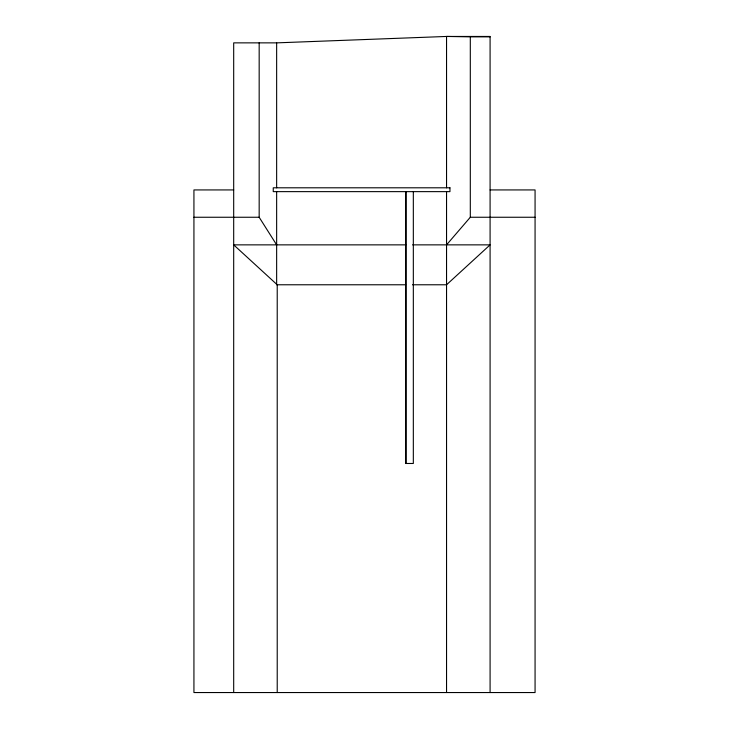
<?xml version="1.0" encoding="UTF-8"?>
<svg xmlns="http://www.w3.org/2000/svg" width="729" height="729" viewBox="0 0 729 729"><rect width="100%" height="100%" fill="white"/><g stroke="black" fill="none" stroke-linecap="round" stroke-linejoin="round"><path stroke-width="1.09" d="M446.549 244.862L470.305 217.251L470.305 36.86L446.549 36.45L276.646 42.865L233.69 42.865L233.69 692.55M470.305 36.86L490.088 36.86M233.69 189.932L193.932 189.932L193.932 692.55L535.068 692.55L535.068 189.932L490.088 189.932M193.932 217.251L259.169 217.251L276.646 244.862M470.305 217.251L535.068 217.251M405.771 244.862L233.69 244.862L277.22 284.775L277.22 692.55M412.568 244.862L490.088 244.862L446.549 284.775L412.459 284.775M405.643 284.775L276.646 284.775L276.646 191.636M490.088 692.55L490.088 36.45L446.549 36.45L446.549 187.8M446.549 191.636L446.549 692.55M413.325 191.636L413.325 463.48L405.661 463.48L405.661 191.636M406.099 191.636L406.099 463.48M276.646 42.865L276.646 187.8M259.169 42.865L259.169 217.251M449.948 187.8L273.247 187.8L273.247 191.636L449.948 191.636L449.948 187.8"/></g></svg>
